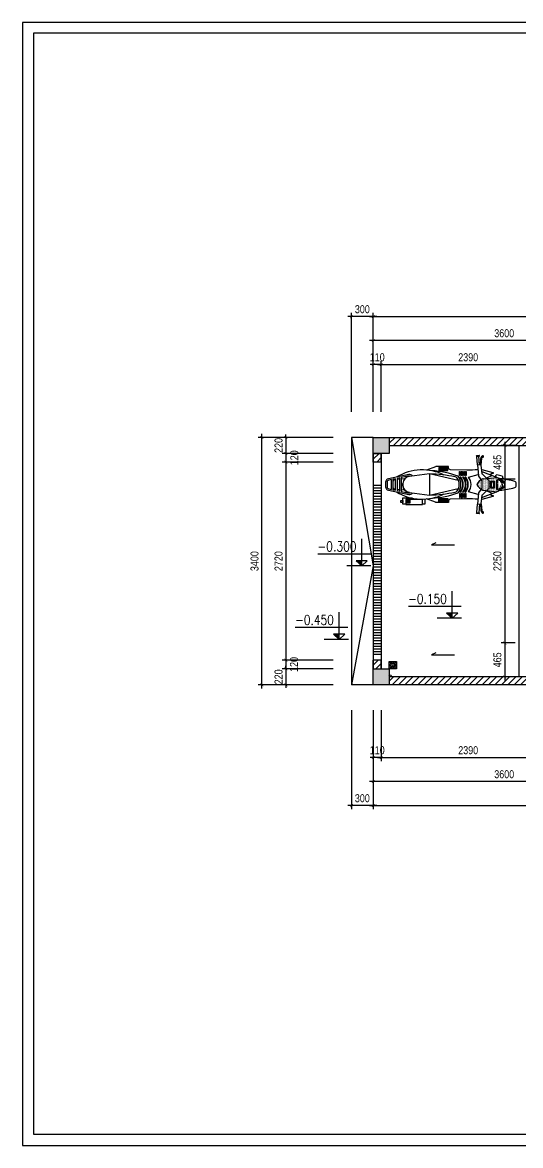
# Model space of a CAD drawing. Header units: millimetres. Extents: x -82962 to 19744, y -138000 to 4535.
# Drawn here: x -74503 to -67658, y -30677 to -15244 of the extents above; entities that cross this region are included whole.
import ezdxf

# ---------------------------------------------------------------- set-up
doc = ezdxf.new("R2010")
doc.units = ezdxf.units.MM
doc.header["$LTSCALE"] = 1000
doc.header["$MEASUREMENT"] = 0
doc.header["$PDMODE"] = 3
doc.layers.get('0').update_dxf_attribs({"lineweight": 30})
doc.layers.get('DEFPOINTS').update_dxf_attribs({"color": 4, "lineweight": 30})
doc.layers.add('netmo', color=251, linetype='Continuous')
doc.layers.add('THAY', color=4, linetype='Continuous', lineweight=30)
doc.styles.add('dim', font='arial.ttf', dxfattribs={"width": 0.8})
doc.styles.add('ROMANO', font='ROMANS', dxfattribs={"width": 0.8, "bigfont": 'VNS'})
doc.dimstyles.new('1-100-100', dxfattribs={"dimscale": 0, "dimtxt": 2.2, "dimasz": 0.8, "dimexe": 1, "dimexo": 1, "dimgap": 0.9, "dimtad": 1, "dimdec": 0, "dimzin": 0, "dimdsep": 46, "dimtxsty": 'dim', "dimblk1": 'ARCHTICK', "dimblk2": 'ARCHTICK', "dimsah": 1, "dimcen": 1, "dimdle": 1, "dimclrd": 256, "dimclre": 256, "dimclrt": 1, "dimadec": 0, "dimazin": 0, "dimtfac": 0.0001, "dimtdec": 0, "dimtix": 1, "dimtmove": 2, "dimatfit": 3, "dimldrblk": 'DOT', "dimfxl": 100, "dimtolj": 1, "dimtzin": 0, "dimarcsym": 0})

# ---------------------------------------------------------------- blocks, each defined once
blk = doc.blocks.new('Xemay1')
at = {"layer": 'netmo'}
h = blk.add_hatch(dxfattribs=at)
h.set_pattern_fill('DOTS', color=256, scale=3, style=0)
h.set_pattern_definition([(0, (2863.40745, 0.4182), (0.09375, 0.1875), [0, -0.1875])])
h.paths.add_polyline_path([(0.35, 16.53, 0.201882), (0.2, 16.54), (-1.58, 15.9, 0.088596), (-1.64, 15.86), (-1.51, 14.72, 0.074075), (-1, 13.9), (-0.94, 13.98), (0.94, 14.66), (1.47, 14.52, 0.017559), (1.57, 14.73), (1.7, 15.89)])
h.paths.add_polyline_path([(1.47, 14.52), (0.94, 14.66), (-0.94, 13.98), (-1, 13.9, 0.040455), (-0.62, 13.53, 0.363628), (0.67, 13.53, 0.098165)])
h.paths.add_polyline_path([(1.98, 18.51), (1.87, 18.81, 0.70664), (1.49, 18.8), (1.34, 18.46), (0.05, 18.46), (-1.23, 18.46), (-1.49, 18.8, 0.70664), (-1.87, 18.81), (-1.94, 18.62), (-1.64, 15.86, -0.088596), (-1.58, 15.9), (0.2, 16.54, -0.201882), (0.35, 16.53), (1.7, 15.89)])
h.paths.add_polyline_path([(-0.94, 16.78), (-0.94, 17.79), (1, 17.79), (1, 16.78)], flags=16)
h.paths.add_polyline_path([(0.8, 16.98), (-0.74, 16.98), (-0.74, 17.59), (0.8, 17.59)], flags=0)
h = blk.add_hatch(dxfattribs=at)
h.set_pattern_fill('ANSI31', color=256, scale=3, angle=45, style=0)
h.set_pattern_definition([(90, (2848.3188, 47.452), (-0.375, 7e-17), [])])
edge = h.paths.add_edge_path()
edge.add_arc((1.68, 18.74), 0.2, 21.0634, 162.0495)
edge.add_arc((-1.68, 18.74), 0.2, 17.9505, 158.9366)
edge.add_arc((0.44, 19.96), 0.6, 28.7342, 66.6848)
edge.add_arc((-0.44, 19.96), 0.6, 113.3152, 151.2658)
edge.add_line((1.63, 18.93), (0.97, 20.25))
edge.add_line((-1.63, 18.93), (-0.97, 20.25))
edge.add_line((1.49, 18.8), (1.34, 18.46))
edge.add_line((1.34, 18.46), (0.05, 18.46))
edge.add_line((-1.23, 18.46), (0.05, 18.46))
edge.add_line((-1.49, 18.8), (-1.23, 18.46))
edge.add_arc((0, 18.94), 1.71, 66.6848, 89.9863)
edge.add_arc((0, 18.94), 1.71, 90.0137, 113.3152)
h = blk.add_hatch(dxfattribs=at)
h.set_pattern_fill('ANSI31', color=256, scale=2, angle=135, style=0)
h.set_pattern_definition([(180, (2783.32343, 48.452), (-5e-17, -0.25), [])])
h.paths.add_polyline_path([(4.68, 4.98), (3.83, 4.98), (3.83, 2.54), (4.68, 2.54)])
h.paths.add_polyline_path([(-3.83, 4.98), (-4.68, 4.98), (-4.68, 2.54), (-3.83, 2.54)])
for points in [[(1.48, 19.23), (1.66, 19.32), (1.66, 19.32, 0.032613), (0.84, 23.39), (0.84, 23.39, 0.338506), (0.26, 23.83), (0.26, 23.83), (-0.26, 23.83), (-0.26, 23.83), (-0.26, 23.83, 0.338506), (-0.84, 23.39), (-0.84, 23.39, 0.032613), (-1.66, 19.32), (-1.66, 19.32), (-1.48, 19.23)], [(-3.57, 14.39), (-1.87, 18.81), (-1.87, 18.81, -0.70664), (-1.49, 18.8)], [(1.63, 18.93), (0.97, 20.25), (0.97, 20.25, 0.167121), (0.68, 20.51), (0.68, 20.51, 0.102024), (0, 20.65), (0, 20.65, 0.102024), (-0.68, 20.51), (-0.68, 20.51, 0.167121), (-0.97, 20.25), (-0.97, 20.25), (-1.63, 18.93)], [(3.57, 14.39), (1.87, 18.81), (1.87, 18.81, 0.70664), (1.49, 18.8)], [(7.73, 12.97), (5.39, 13.14), (5.32, 14.19), (5.32, 14.19), (2.96, 14.46), (2.96, 14.46, -0.213812), (2.81, 14.52), (2.81, 14.52), (1.09, 16.28), (1.09, 16.28, 0.201882), (0.94, 16.34), (0.94, 16.34), (-0.94, 16.34), (-0.94, 16.34, 0.201882), (-1.09, 16.28), (-1.09, 16.28), (-2.81, 14.52), (-2.81, 14.52, -0.213812), (-2.96, 14.46), (-2.96, 14.46), (-5.32, 14.19), (-5.32, 14.19), (-5.39, 13.14), (-7.73, 12.97)], [(-4.12, 14.33), (-3.28, 17.36), (-3.28, 17.36, -1.090751), (-2.98, 17.36), (-2.98, 17.36, 0.1744), (-2.7, 16.65)], [(2.7, 16.65, 0.1744), (2.98, 17.36), (2.98, 17.36, -1.090751), (3.28, 17.36), (3.28, 17.36), (4.12, 14.33)], [(-7.77, 13.62, 1), (-7.97, 13.61), (-7.97, 13.61), (-7.92, 12.91), (-7.92, 12.91, 1), (-7.72, 12.92)], [(-7.53, 14.48, 2.509808), (-7.79, 14.41)], [(-5.33, 13.99), (-7.17, 14.11), (-7.17, 14.11, -0.119246), (-7.44, 14.2), (-7.44, 14.2), (-7.8, 14.41)], [(-5.39, 13.14), (-2.4, 13.39), (-2.4, 13.39, 0.213812), (-2.25, 13.45), (-2.25, 13.45), (-1, 14.32), (1, 14.32), (2.25, 13.45), (2.25, 13.45, 0.213812), (2.4, 13.39), (2.4, 13.39), (5.39, 13.14)], [(-4.05, 13.25, -0.010724), (-3.92, 10.29), (-3.92, 10.29, -0.038668), (-3.92, 10.19), (-3.92, 10.19), (-4.02, 5.74), (-4.02, 5.74, -0.389594), (-4.61, 5.19), (-4.61, 5.19), (-4.92, 5.19), (-4.92, 1.85, 0.085491), (-4.88, 1.65), (-4.88, 1.65), (-3.98, -0.89)], [(2.75, 13.36), (2.05, 10.7), (2.05, 10.7, 0.336681), (-2.05, 10.7), (-2.05, 10.7), (-2.75, 13.36)], [(4.05, 13.25, 0.01072), (3.92, 10.29), (3.92, 10.29, 0.038668), (3.92, 10.19), (3.92, 10.19), (4.02, 5.74), (4.02, 5.74, 0.389594), (4.61, 5.19), (4.61, 5.19), (4.92, 5.19), (4.92, 1.85, -0.085491), (4.88, 1.65), (4.88, 1.65), (3.98, -0.89)], [(5.33, 13.99), (7.17, 14.11), (7.17, 14.11, 0.119246), (7.44, 14.2), (7.44, 14.2), (7.8, 14.41)], [(7.79, 14.41, 2.509808), (7.53, 14.48)], [(7.72, 12.92, 1), (7.92, 12.91), (7.92, 12.91), (7.97, 13.61), (7.97, 13.61, 1), (7.77, 13.62)], [(-1.13, 7.83, 0.365685), (-2.11, 7), (-2.11, 7, 0.035711), (-2.92, 0), (-2.92, 0), (-2.24, -5.57), (-2.24, -5.57, 0.379173), (-0.26, -7.33)], [(1.77, 7.6, 0.315879), (-1.77, 7.6)], [(2.24, -5.57, -0.379173), (0.26, -7.33, 0.379173), (2.24, -5.57), (2.24, -5.57), (2.92, 0), (2.92, 0, 0.035711), (2.11, 7), (2.11, 7, 0.365685), (1.13, 7.83)], [(-2.58, 4.01, 0.25966), (-2.08, -9.01)], [(2.03, -9.09, 0.261434), (2.58, 4.01)], [(-2.35, -4.7, 0.218308), (-2.79, -5.69), (-1.59, -11.31, 0.353851), (-0.61, -12.1), (0, -12.1), (0.61, -12.1, 0.353851), (1.59, -11.31), (2.79, -5.69, 0.218308), (2.35, -4.7)]]:
    blk.add_lwpolyline(points, format="xyb")
for points in [[(5.5, -1.95), (4.16, -1.95), (4.16, -6.54), (5.5, -6.54)], [(0, -7.33), (-0.26, -7.33)], [(0, -7.33), (0.26, -7.33)]]:
    blk.add_lwpolyline(points, close=True)
for points in [[(-1.57, 19.96, 0.671768), (-2.25, 19.9), (-2.25, 19.9), (-2.63, 18.43), (-2.63, 18.43, 0.734542), (-2.08, 18.25)], [(-1.56, 14.69, 0.11669), (-1.54, 14.6), (-1.54, 14.6, 0.174627), (0, 12.99), (0, 12.99, 0.177215), (1.55, 14.63), (1.55, 14.63, 0.111559), (1.57, 14.72), (1.57, 14.72), (1.98, 18.51)], [(-5.32, 14.19), (-7.11, 14.31), (-7.11, 14.31, -0.119246), (-7.38, 14.39), (-7.38, 14.39), (-7.53, 14.48)], [(5.32, 14.19), (7.11, 14.31), (7.11, 14.31, 0.119246), (7.38, 14.39), (7.38, 14.39), (7.53, 14.48)], [(3.77, 0.58, 0.080514), (2.26, 7.83), (2.26, 7.83, 0.201101), (0, 8.56), (0, 8.56, 0.201101), (-2.26, 7.83), (-2.26, 7.83, 0.080514), (-3.77, 0.58)], [(-1.52, -9.72, 0.112845), (-0.72, -10.11)], [(0.72, -10.11, 0.112845), (1.52, -9.72)]]:
    blk.add_lwpolyline(points, format="xyb", dxfattribs=at)
for points in [[(-1.51, 14.72), (-1.94, 18.62)], [(1.49, 18.8), (1.34, 18.46), (0.05, 18.46), (-1.23, 18.46), (-1.49, 18.8)], [(-2.48, 17.21), (-1.73, 15.62)], [(2.48, 17.21), (1.73, 15.62)], [(-5.35, 13.75), (-7.77, 13.57)], [(-7.72, 12.92), (-7.77, 13.62)], [(5.35, 13.75), (7.77, 13.57)], [(7.72, 12.92), (7.77, 13.62)], [(-1.13, 7.83), (-2.92, 0), (-2.92, 0), (0, 0), (2.92, 0), (2.92, 0), (1.13, 7.83)], [(4.01, -1.28), (5.4, -1.28), (5.4, -1.95)], [(-2.4, -5.6), (-2.24, -5.57)], [(-2.4, -5.61), (-1.92, -7.83), (0, -7.83), (1.92, -7.83), (2.4, -5.61)], [(2.4, -5.6), (2.24, -5.57)], [(5.4, -6.54), (5.4, -7.4), (3.68, -7.4), (3.68, -4.73)], [(-1.57, -6.83), (-1.47, -7.83)], [(-1.43, -8.23), (-1.36, -8.95)], [(1.43, -8.23), (1.36, -8.95)], [(1.57, -6.83), (1.47, -7.83)], [(-1.32, -9.35), (-1.27, -9.89)], [(1.32, -9.35), (1.27, -9.89)]]:
    blk.add_lwpolyline(points, dxfattribs=at)
for points in [[(-0.94, 17.79), (1, 17.79), (1, 16.78), (-0.94, 16.78)], [(-0.74, 17.59), (0.8, 17.59), (0.8, 16.98), (-0.74, 16.98)], [(-2.44, 9.85), (-3.54, 9.85), (-3.54, 10.03), (-2.44, 10.03)], [(-2.44, 9.45), (-3.54, 9.45), (-3.54, 9.63), (-2.44, 9.63)], [(2.44, 9.85), (3.54, 9.85), (3.54, 10.03), (2.44, 10.03)], [(2.44, 9.45), (3.54, 9.45), (3.54, 9.63), (2.44, 9.63)], [(-2.44, 9.05), (-3.54, 9.05), (-3.54, 9.23), (-2.44, 9.23)], [(-2.44, 8.65), (-3.54, 8.65), (-3.54, 8.83), (-2.44, 8.83)], [(-2.44, 8.25), (-3.54, 8.25), (-3.54, 8.43), (-2.44, 8.43)], [(2.44, 9.05), (3.54, 9.05), (3.54, 9.23), (2.44, 9.23)], [(2.44, 8.65), (3.54, 8.65), (3.54, 8.83), (2.44, 8.83)], [(2.44, 8.25), (3.54, 8.25), (3.54, 8.43), (2.44, 8.43)], [(-4.68, 2.54), (-3.83, 2.54), (-3.83, 4.98), (-4.68, 4.98)], [(4.68, 2.54), (3.83, 2.54), (3.83, 4.98), (4.68, 4.98)], [(4.31, -6.32), (4.46, -6.32), (4.46, -5.37), (4.31, -5.37)], [(4.59, -6.32), (4.74, -6.32), (4.74, -5.37), (4.59, -5.37)], [(4.88, -6.32), (5.04, -6.32), (5.04, -5.37), (4.88, -5.37)], [(-1.68, -8.95), (-1.68, -8.95), (0, -8.95), (1.68, -8.95), (1.68, -8.95), (1.84, -8.23), (1.84, -8.23), (0, -8.23), (-1.84, -8.23)], [(4.4, -7.4), (4.91, -7.4), (4.91, -7.88), (4.4, -7.88)], [(-1.43, -10.11), (0, -10.11), (1.43, -10.11), (1.6, -9.35), (0, -9.35), (-1.6, -9.35)]]:
    blk.add_lwpolyline(points, close=True, dxfattribs=at)
for points in [[(-2.05, 9.93), (-2.05, 9.67), (-2.05, 9.67, -0.363938), (2.05, 9.67), (2.05, 9.67), (2.05, 9.93), (2.05, 9.93, 0.336681)], [(-2.05, 9.31), (-2.05, 9.05), (-2.05, 9.05, -0.363938), (2.05, 9.05), (2.05, 9.05), (2.05, 9.31), (2.05, 9.31, 0.336681)], [(-2.05, 8.56), (-2.05, 8.3), (-2.05, 8.3, -0.363938), (2.05, 8.3), (2.05, 8.3), (2.05, 8.56), (2.05, 8.56, 0.336681)], [(-1.2, -11.22), (-1.2, -11.22, 0.353851), (-0.61, -11.7), (-0.61, -11.7), (0, -11.7), (0.61, -11.7), (0.61, -11.7, 0.353851), (1.2, -11.22), (1.2, -11.22), (1.35, -10.51), (1.35, -10.51), (0, -10.51), (-1.35, -10.51)]]:
    blk.add_lwpolyline(points, format="xyb", close=True, dxfattribs=at)
blk = doc.blocks.new('_ARCHTICK')
at = {"color": 0, "linetype": 'ByBlock', "const_width": 0.15}
blk.add_lwpolyline([(-0.5, -0.5), (0.5, 0.5)], dxfattribs=at)
blk = doc.blocks.new('*D1227')
at = {"layer": 'DEFPOINTS', "color": 0, "ltscale": 0.2, "transparency": 16777216}
for p in [(-67182, -19946), (-69572, -20646), (-67182, -20646)]:
    blk.add_point(p, dxfattribs=at)
at = {"layer": 'THAY', "lineweight": -2, "ltscale": 0.2, "transparency": 16777216}
for p, q in [((-69572, -20596), (-69572, -19896)), ((-67182, -20596), (-67182, -19896)), ((-69622, -19946), (-67132, -19946))]:
    blk.add_line(p, q, dxfattribs=at)
at = {"layer": 'THAY', "lineweight": -2, "ltscale": 0.2, "transparency": 16777216, "xscale": 40.00000032884265, "yscale": 40.00000032884265, "zscale": 40.00000032884265, "rotation": 180}
blk.add_blockref('_ARCHTICK', (-69572, -19946), dxfattribs=at)
at = {"layer": 'THAY', "lineweight": -2, "ltscale": 0.2, "transparency": 16777216, "xscale": 40.00000032884265, "yscale": 40.00000032884265, "zscale": 40.00000032884265}
blk.add_blockref('_ARCHTICK', (-67182, -19946), dxfattribs=at)
at = {"layer": 'THAY', "color": 1, "ltscale": 0.2, "transparency": 16777216, "insert": (-68377, -19845), "char_height": 110, "attachment_point": 5, "style": 'dim'}
blk.add_mtext('\\A1;2390', dxfattribs=at)
blk = doc.blocks.new('_DOT')
at = {"color": 0, "linetype": 'ByBlock', "ltscale": 10}
blk.add_line((-0.5, 0), (-1, 0), dxfattribs=at)
at = {"color": 0, "linetype": 'ByBlock', "ltscale": 10, "const_width": 0.5}
blk.add_lwpolyline([(-0.25, 0, 1), (0.25, 0, 1)], format="xyb", close=True, dxfattribs=at)
blk = doc.blocks.new('*D1241')
at = {"layer": 'DEFPOINTS', "color": 0, "ltscale": 0.2, "transparency": 16777216}
for p in [(-69682, -19616), (-69682, -20646), (-66082, -20646)]:
    blk.add_point(p, dxfattribs=at)
at = {"layer": 'THAY', "lineweight": -2, "ltscale": 0.2, "transparency": 16777216}
for p, q in [((-69682, -20596), (-69682, -19566)), ((-66082, -20596), (-66082, -19566)), ((-66032, -19616), (-69732, -19616))]:
    blk.add_line(p, q, dxfattribs=at)
at = {"layer": 'THAY', "lineweight": -2, "ltscale": 0.2, "transparency": 16777216, "xscale": 40.00000032884265, "yscale": 40.00000032884265, "zscale": 40.00000032884265, "rotation": 180}
blk.add_blockref('_ARCHTICK', (-69682, -19616), dxfattribs=at)
at = {"layer": 'THAY', "lineweight": -2, "ltscale": 0.2, "transparency": 16777216, "xscale": 40.00000032884265, "yscale": 40.00000032884265, "zscale": 40.00000032884265}
blk.add_blockref('_ARCHTICK', (-66082, -19616), dxfattribs=at)
at = {"layer": 'THAY', "color": 1, "ltscale": 0.2, "transparency": 16777216, "insert": (-67882, -19515), "char_height": 110, "attachment_point": 5, "style": 'dim'}
blk.add_mtext('\\A1;3600', dxfattribs=at)
blk = doc.blocks.new('*D1242')
at = {"layer": 'DEFPOINTS', "color": 0, "ltscale": 0.2, "transparency": 16777216}
for p in [(-69682, -19946), (-69682, -20646), (-69572, -20646)]:
    blk.add_point(p, dxfattribs=at)
at = {"layer": 'THAY', "lineweight": -2, "ltscale": 0.2, "transparency": 16777216}
for p, q in [((-69682, -20596), (-69682, -19896)), ((-69572, -20596), (-69572, -19896)), ((-69682, -19946), (-69722, -19946)), ((-69572, -19946), (-69682, -19946)), ((-69572, -19946), (-69532, -19946))]:
    blk.add_line(p, q, dxfattribs=at)
at = {"layer": 'THAY', "lineweight": -2, "ltscale": 0.2, "transparency": 16777216, "xscale": 40.00000032884265, "yscale": 40.00000032884265, "zscale": 40.00000032884265}
blk.add_blockref('_ARCHTICK', (-69682, -19946), dxfattribs=at)
at = {"layer": 'THAY', "lineweight": -2, "ltscale": 0.2, "transparency": 16777216, "xscale": 40.00000032884265, "yscale": 40.00000032884265, "zscale": 40.00000032884265, "rotation": 180}
blk.add_blockref('_ARCHTICK', (-69572, -19946), dxfattribs=at)
at = {"layer": 'THAY', "color": 1, "ltscale": 0.2, "transparency": 16777216, "insert": (-69627, -19845), "char_height": 110, "attachment_point": 5, "style": 'dim'}
blk.add_mtext('\\A1;110', dxfattribs=at)
blk = doc.blocks.new('*D1243')
at = {"layer": 'DEFPOINTS', "color": 0, "ltscale": 0.2, "transparency": 16777216}
for p in [(-58182, -19286), (-69682, -20646), (-58182, -20646)]:
    blk.add_point(p, dxfattribs=at)
at = {"layer": 'THAY', "lineweight": -2, "ltscale": 0.2, "transparency": 16777216}
for p, q in [((-69732, -19286), (-58132, -19286)), ((-69682, -20596), (-69682, -19236)), ((-58182, -20596), (-58182, -19236))]:
    blk.add_line(p, q, dxfattribs=at)
at = {"layer": 'THAY', "lineweight": -2, "ltscale": 0.2, "transparency": 16777216, "xscale": 40.00000032884265, "yscale": 40.00000032884265, "zscale": 40.00000032884265, "rotation": 180}
blk.add_blockref('_ARCHTICK', (-69682, -19286), dxfattribs=at)
at = {"layer": 'THAY', "lineweight": -2, "ltscale": 0.2, "transparency": 16777216, "xscale": 40.00000032884265, "yscale": 40.00000032884265, "zscale": 40.00000032884265}
blk.add_blockref('_ARCHTICK', (-58182, -19286), dxfattribs=at)
at = {"layer": 'THAY', "color": 1, "ltscale": 0.2, "transparency": 16777216, "insert": (-63932, -19185), "char_height": 110, "attachment_point": 5, "style": 'dim'}
blk.add_mtext('\\A1;11500', dxfattribs=at)
blk = doc.blocks.new('*D1244')
at = {"layer": 'DEFPOINTS', "color": 0, "ltscale": 0.2, "transparency": 16777216}
for p in [(-69572, -24646), (-67182, -24646), (-67182, -25346)]:
    blk.add_point(p, dxfattribs=at)
at = {"layer": 'THAY', "lineweight": -2, "ltscale": 0.2, "transparency": 16777216}
for p, q in [((-69572, -24696), (-69572, -25396)), ((-67182, -24696), (-67182, -25396)), ((-69622, -25346), (-67132, -25346))]:
    blk.add_line(p, q, dxfattribs=at)
at = {"layer": 'THAY', "lineweight": -2, "ltscale": 0.2, "transparency": 16777216, "xscale": 40.00000032884265, "yscale": 40.00000032884265, "zscale": 40.00000032884265, "rotation": 180}
blk.add_blockref('_ARCHTICK', (-69572, -25346), dxfattribs=at)
at = {"layer": 'THAY', "lineweight": -2, "ltscale": 0.2, "transparency": 16777216, "xscale": 40.00000032884265, "yscale": 40.00000032884265, "zscale": 40.00000032884265}
blk.add_blockref('_ARCHTICK', (-67182, -25346), dxfattribs=at)
at = {"layer": 'THAY', "color": 1, "ltscale": 0.2, "transparency": 16777216, "insert": (-68377, -25245), "char_height": 110, "attachment_point": 5, "style": 'dim'}
blk.add_mtext('\\A1;2390', dxfattribs=at)
blk = doc.blocks.new('*D1257')
at = {"layer": 'DEFPOINTS', "color": 0, "ltscale": 0.2, "transparency": 16777216}
for p in [(-69682, -24646), (-66082, -24646), (-69682, -25676)]:
    blk.add_point(p, dxfattribs=at)
at = {"layer": 'THAY', "lineweight": -2, "ltscale": 0.2, "transparency": 16777216}
for p, q in [((-69682, -24696), (-69682, -25726)), ((-66082, -24696), (-66082, -25726)), ((-66032, -25676), (-69732, -25676))]:
    blk.add_line(p, q, dxfattribs=at)
at = {"layer": 'THAY', "lineweight": -2, "ltscale": 0.2, "transparency": 16777216, "xscale": 40.00000032884265, "yscale": 40.00000032884265, "zscale": 40.00000032884265, "rotation": 180}
blk.add_blockref('_ARCHTICK', (-69682, -25676), dxfattribs=at)
at = {"layer": 'THAY', "lineweight": -2, "ltscale": 0.2, "transparency": 16777216, "xscale": 40.00000032884265, "yscale": 40.00000032884265, "zscale": 40.00000032884265}
blk.add_blockref('_ARCHTICK', (-66082, -25676), dxfattribs=at)
at = {"layer": 'THAY', "color": 1, "ltscale": 0.2, "transparency": 16777216, "insert": (-67882, -25575), "char_height": 110, "attachment_point": 5, "style": 'dim'}
blk.add_mtext('\\A1;3600', dxfattribs=at)
blk = doc.blocks.new('*D1258')
at = {"layer": 'DEFPOINTS', "color": 0, "ltscale": 0.2, "transparency": 16777216}
for p in [(-69682, -24646), (-69572, -24646), (-69682, -25346)]:
    blk.add_point(p, dxfattribs=at)
at = {"layer": 'THAY', "lineweight": -2, "ltscale": 0.2, "transparency": 16777216}
for p, q in [((-69682, -24696), (-69682, -25396)), ((-69572, -24696), (-69572, -25396)), ((-69682, -25346), (-69722, -25346)), ((-69572, -25346), (-69682, -25346)), ((-69572, -25346), (-69532, -25346))]:
    blk.add_line(p, q, dxfattribs=at)
at = {"layer": 'THAY', "lineweight": -2, "ltscale": 0.2, "transparency": 16777216, "xscale": 40.00000032884265, "yscale": 40.00000032884265, "zscale": 40.00000032884265}
blk.add_blockref('_ARCHTICK', (-69682, -25346), dxfattribs=at)
at = {"layer": 'THAY', "lineweight": -2, "ltscale": 0.2, "transparency": 16777216, "xscale": 40.00000032884265, "yscale": 40.00000032884265, "zscale": 40.00000032884265, "rotation": 180}
blk.add_blockref('_ARCHTICK', (-69572, -25346), dxfattribs=at)
at = {"layer": 'THAY', "color": 1, "ltscale": 0.2, "transparency": 16777216, "insert": (-69627, -25245), "char_height": 110, "attachment_point": 5, "style": 'dim'}
blk.add_mtext('\\A1;110', dxfattribs=at)
blk = doc.blocks.new('*D1259')
at = {"layer": 'DEFPOINTS', "color": 0, "ltscale": 0.2, "transparency": 16777216}
for p in [(-69682, -24646), (-58182, -24646), (-58182, -26006)]:
    blk.add_point(p, dxfattribs=at)
at = {"layer": 'THAY', "lineweight": -2, "ltscale": 0.2, "transparency": 16777216}
for p, q in [((-69682, -24696), (-69682, -26056)), ((-58182, -24696), (-58182, -26056)), ((-69732, -26006), (-58132, -26006))]:
    blk.add_line(p, q, dxfattribs=at)
at = {"layer": 'THAY', "lineweight": -2, "ltscale": 0.2, "transparency": 16777216, "xscale": 40.00000032884265, "yscale": 40.00000032884265, "zscale": 40.00000032884265, "rotation": 180}
blk.add_blockref('_ARCHTICK', (-69682, -26006), dxfattribs=at)
at = {"layer": 'THAY', "lineweight": -2, "ltscale": 0.2, "transparency": 16777216, "xscale": 40.00000032884265, "yscale": 40.00000032884265, "zscale": 40.00000032884265}
blk.add_blockref('_ARCHTICK', (-58182, -26006), dxfattribs=at)
at = {"layer": 'THAY', "color": 1, "ltscale": 0.2, "transparency": 16777216, "insert": (-63932, -25905), "char_height": 110, "attachment_point": 5, "style": 'dim'}
blk.add_mtext('\\A1;11500', dxfattribs=at)
blk = doc.blocks.new('*D1269')
at = {"layer": 'DEFPOINTS', "color": 0, "ltscale": 0.2, "transparency": 16777216}
for p in [(-67682, -21056), (-67874, -21521), (-67682, -21521)]:
    blk.add_point(p, dxfattribs=at)
at = {"layer": 'THAY', "lineweight": -2, "ltscale": 0.2, "transparency": 16777216}
for p, q in [((-67732, -21056), (-67924, -21056)), ((-67874, -21006), (-67874, -21571)), ((-67732, -21521), (-67924, -21521))]:
    blk.add_line(p, q, dxfattribs=at)
at = {"layer": 'THAY', "lineweight": -2, "ltscale": 0.2, "transparency": 16777216, "xscale": 40.00000032884265, "yscale": 40.00000032884265, "zscale": 40.00000032884265}
for p, rotation in [((-67874, -21056), 90), ((-67874, -21521), 270)]:
    blk.add_blockref('_ARCHTICK', p, dxfattribs=dict(at, rotation=rotation))
at = {"layer": 'THAY', "color": 1, "ltscale": 0.2, "transparency": 16777216, "insert": (-67975, -21288), "char_height": 110, "attachment_point": 5, "rotation": 90, "style": 'dim'}
blk.add_mtext('\\A1;465', dxfattribs=at)
blk = doc.blocks.new('*D1270')
at = {"layer": 'DEFPOINTS', "color": 0, "ltscale": 0.2, "transparency": 16777216}
for p in [(-67682, -21521), (-67874, -23771), (-67682, -23771)]:
    blk.add_point(p, dxfattribs=at)
at = {"layer": 'THAY', "lineweight": -2, "ltscale": 0.2, "transparency": 16777216}
for p, q in [((-67732, -21521), (-67924, -21521)), ((-67874, -21471), (-67874, -23821)), ((-67732, -23771), (-67924, -23771))]:
    blk.add_line(p, q, dxfattribs=at)
at = {"layer": 'THAY', "lineweight": -2, "ltscale": 0.2, "transparency": 16777216, "xscale": 40.00000032884265, "yscale": 40.00000032884265, "zscale": 40.00000032884265}
for p, rotation in [((-67874, -21521), 90), ((-67874, -23771), 270)]:
    blk.add_blockref('_ARCHTICK', p, dxfattribs=dict(at, rotation=rotation))
at = {"layer": 'THAY', "color": 1, "ltscale": 0.2, "transparency": 16777216, "insert": (-67975, -22646), "char_height": 110, "attachment_point": 5, "rotation": 90, "style": 'dim'}
blk.add_mtext('\\A1;2250', dxfattribs=at)
blk = doc.blocks.new('*D1271')
at = {"layer": 'DEFPOINTS', "color": 0, "ltscale": 0.2, "transparency": 16777216}
for p in [(-67682, -23771), (-67874, -24236), (-67682, -24236)]:
    blk.add_point(p, dxfattribs=at)
at = {"layer": 'THAY', "lineweight": -2, "ltscale": 0.2, "transparency": 16777216}
for p, q in [((-67874, -23721), (-67874, -24286)), ((-67732, -23771), (-67924, -23771)), ((-67732, -24236), (-67924, -24236))]:
    blk.add_line(p, q, dxfattribs=at)
at = {"layer": 'THAY', "lineweight": -2, "ltscale": 0.2, "transparency": 16777216, "xscale": 40.00000032884265, "yscale": 40.00000032884265, "zscale": 40.00000032884265}
for p, rotation in [((-67874, -23771), 90), ((-67874, -24236), 270)]:
    blk.add_blockref('_ARCHTICK', p, dxfattribs=dict(at, rotation=rotation))
at = {"layer": 'THAY', "color": 1, "ltscale": 0.2, "transparency": 16777216, "insert": (-67975, -24003), "char_height": 110, "attachment_point": 5, "rotation": 90, "style": 'dim'}
blk.add_mtext('\\A1;465', dxfattribs=at)
blk = doc.blocks.new('*D1272')
at = {"layer": 'DEFPOINTS', "color": 0, "ltscale": 0.2, "transparency": 16777216}
for p in [(-70182, -20946), (-70882, -21166), (-70182, -21166)]:
    blk.add_point(p, dxfattribs=at)
at = {"layer": 'THAY', "lineweight": -2, "ltscale": 0.2, "transparency": 16777216}
for p, q in [((-70232, -20946), (-70932, -20946)), ((-70882, -20946), (-70882, -20906)), ((-70882, -20946), (-70882, -21166)), ((-70232, -21166), (-70932, -21166)), ((-70882, -21166), (-70882, -21206))]:
    blk.add_line(p, q, dxfattribs=at)
at = {"layer": 'THAY', "lineweight": -2, "ltscale": 0.2, "transparency": 16777216, "xscale": 40.00000032884265, "yscale": 40.00000032884265, "zscale": 40.00000032884265}
for p, rotation in [((-70882, -20946), 270), ((-70882, -21166), 90)]:
    blk.add_blockref('_ARCHTICK', p, dxfattribs=dict(at, rotation=rotation))
at = {"layer": 'THAY', "color": 1, "ltscale": 0.2, "transparency": 16777216, "insert": (-70983, -21056), "char_height": 110, "attachment_point": 5, "rotation": 90, "style": 'dim'}
blk.add_mtext('\\A1;220', dxfattribs=at)
blk = doc.blocks.new('*D1273')
at = {"layer": 'DEFPOINTS', "color": 0, "ltscale": 0.2, "transparency": 16777216}
for p in [(-70882, -21286), (-70182, -21166), (-70182, -21286)]:
    blk.add_point(p, dxfattribs=at)
at = {"layer": 'THAY', "lineweight": -2, "ltscale": 0.2, "transparency": 16777216}
for p, q in [((-70882, -21116), (-70882, -21336)), ((-70232, -21166), (-70932, -21166)), ((-70232, -21286), (-70932, -21286))]:
    blk.add_line(p, q, dxfattribs=at)
at = {"layer": 'THAY', "lineweight": -2, "ltscale": 0.2, "transparency": 16777216, "xscale": 40.00000032884265, "yscale": 40.00000032884265, "zscale": 40.00000032884265}
for p, rotation in [((-70882, -21166), 90), ((-70882, -21286), 270)]:
    blk.add_blockref('_ARCHTICK', p, dxfattribs=dict(at, rotation=rotation))
at = {"layer": 'THAY', "color": 1, "ltscale": 0.2, "transparency": 16777216, "insert": (-70766, -21226), "char_height": 110, "attachment_point": 5, "rotation": 90, "style": 'dim'}
blk.add_mtext('\\A1;120', dxfattribs=at)
blk = doc.blocks.new('*D1274')
at = {"layer": 'DEFPOINTS', "color": 0, "ltscale": 0.2, "transparency": 16777216}
for p in [(-70182, -21286), (-70882, -24006), (-70182, -24006)]:
    blk.add_point(p, dxfattribs=at)
at = {"layer": 'THAY', "lineweight": -2, "ltscale": 0.2, "transparency": 16777216}
for p, q in [((-70232, -21286), (-70932, -21286)), ((-70882, -21236), (-70882, -24056)), ((-70232, -24006), (-70932, -24006))]:
    blk.add_line(p, q, dxfattribs=at)
at = {"layer": 'THAY', "lineweight": -2, "ltscale": 0.2, "transparency": 16777216, "xscale": 40.00000032884265, "yscale": 40.00000032884265, "zscale": 40.00000032884265}
for p, rotation in [((-70882, -21286), 90), ((-70882, -24006), 270)]:
    blk.add_blockref('_ARCHTICK', p, dxfattribs=dict(at, rotation=rotation))
at = {"layer": 'THAY', "color": 1, "ltscale": 0.2, "transparency": 16777216, "insert": (-70983, -22646), "char_height": 110, "attachment_point": 5, "rotation": 90, "style": 'dim'}
blk.add_mtext('\\A1;2720', dxfattribs=at)
blk = doc.blocks.new('*D1275')
at = {"layer": 'DEFPOINTS', "color": 0, "ltscale": 0.2, "transparency": 16777216}
for p in [(-70182, -24006), (-70882, -24126), (-70182, -24126)]:
    blk.add_point(p, dxfattribs=at)
at = {"layer": 'THAY', "lineweight": -2, "ltscale": 0.2, "transparency": 16777216}
for p, q in [((-70232, -24006), (-70932, -24006)), ((-70882, -23956), (-70882, -24176)), ((-70232, -24126), (-70932, -24126))]:
    blk.add_line(p, q, dxfattribs=at)
at = {"layer": 'THAY', "lineweight": -2, "ltscale": 0.2, "transparency": 16777216, "xscale": 40.00000032884265, "yscale": 40.00000032884265, "zscale": 40.00000032884265}
for p, rotation in [((-70882, -24006), 90), ((-70882, -24126), 270)]:
    blk.add_blockref('_ARCHTICK', p, dxfattribs=dict(at, rotation=rotation))
at = {"layer": 'THAY', "color": 1, "ltscale": 0.2, "transparency": 16777216, "insert": (-70770, -24066), "char_height": 110, "attachment_point": 5, "rotation": 90, "style": 'dim'}
blk.add_mtext('\\A1;120', dxfattribs=at)
blk = doc.blocks.new('*D1276')
at = {"layer": 'DEFPOINTS', "color": 0, "ltscale": 0.2, "transparency": 16777216}
for p in [(-70182, -24126), (-70882, -24346), (-70182, -24346)]:
    blk.add_point(p, dxfattribs=at)
at = {"layer": 'THAY', "lineweight": -2, "ltscale": 0.2, "transparency": 16777216}
for p, q in [((-70232, -24126), (-70932, -24126)), ((-70882, -24126), (-70882, -24086)), ((-70882, -24126), (-70882, -24346)), ((-70232, -24346), (-70932, -24346)), ((-70882, -24346), (-70882, -24386))]:
    blk.add_line(p, q, dxfattribs=at)
at = {"layer": 'THAY', "lineweight": -2, "ltscale": 0.2, "transparency": 16777216, "xscale": 40.00000032884265, "yscale": 40.00000032884265, "zscale": 40.00000032884265}
for p, rotation in [((-70882, -24126), 270), ((-70882, -24346), 90)]:
    blk.add_blockref('_ARCHTICK', p, dxfattribs=dict(at, rotation=rotation))
at = {"layer": 'THAY', "color": 1, "ltscale": 0.2, "transparency": 16777216, "insert": (-70983, -24236), "char_height": 110, "attachment_point": 5, "rotation": 90, "style": 'dim'}
blk.add_mtext('\\A1;220', dxfattribs=at)
blk = doc.blocks.new('*D1277')
at = {"layer": 'DEFPOINTS', "color": 0, "ltscale": 0.2, "transparency": 16777216}
for p in [(-71212, -20946), (-70182, -20946), (-70182, -24346)]:
    blk.add_point(p, dxfattribs=at)
at = {"layer": 'THAY', "lineweight": -2, "ltscale": 0.2, "transparency": 16777216}
for p, q in [((-70232, -20946), (-71262, -20946)), ((-71212, -24396), (-71212, -20896)), ((-70232, -24346), (-71262, -24346))]:
    blk.add_line(p, q, dxfattribs=at)
at = {"layer": 'THAY', "lineweight": -2, "ltscale": 0.2, "transparency": 16777216, "xscale": 40.00000032884265, "yscale": 40.00000032884265, "zscale": 40.00000032884265}
for p, rotation in [((-71212, -20946), 90), ((-71212, -24346), 270)]:
    blk.add_blockref('_ARCHTICK', p, dxfattribs=dict(at, rotation=rotation))
at = {"layer": 'THAY', "color": 1, "ltscale": 0.2, "transparency": 16777216, "insert": (-71313, -22646), "char_height": 110, "attachment_point": 5, "rotation": 90, "style": 'dim'}
blk.add_mtext('\\A1;3400', dxfattribs=at)
blk = doc.blocks.new('Gathu-d')
blk.add_lwpolyline([(-1, 1), (1, 1), (1, -1), (-1, -1)], close=True)
at = {"layer": 'netmo'}
for p, q in [((-1, 1), (-0.51, 0.51)), ((1, 1), (0.51, 0.51)), ((-0.51, -0.51), (-1, -1)), ((0.51, -0.51), (1, -1))]:
    blk.add_line(p, q, dxfattribs=at)
for radius in [0.727, 0.481, 0.0644]:
    blk.add_circle((0, 0), radius, dxfattribs=at)
blk = doc.blocks.new('*D1790')
at = {"layer": 'DEFPOINTS', "color": 0, "ltscale": 0.2, "transparency": 16777216}
for p in [(-69982, -19286), (-69982, -20646), (-69682, -20646)]:
    blk.add_point(p, dxfattribs=at)
at = {"layer": 'THAY', "lineweight": -2, "ltscale": 0.2, "transparency": 16777216}
for p, q in [((-69632, -19286), (-70032, -19286)), ((-69982, -20596), (-69982, -19236)), ((-69682, -20596), (-69682, -19236))]:
    blk.add_line(p, q, dxfattribs=at)
at = {"layer": 'THAY', "lineweight": -2, "ltscale": 0.2, "transparency": 16777216, "xscale": 40.00000032884265, "yscale": 40.00000032884265, "zscale": 40.00000032884265, "rotation": 180}
blk.add_blockref('_ARCHTICK', (-69982, -19286), dxfattribs=at)
at = {"layer": 'THAY', "lineweight": -2, "ltscale": 0.2, "transparency": 16777216, "xscale": 40.00000032884265, "yscale": 40.00000032884265, "zscale": 40.00000032884265}
blk.add_blockref('_ARCHTICK', (-69682, -19286), dxfattribs=at)
at = {"layer": 'THAY', "color": 1, "ltscale": 0.2, "transparency": 16777216, "insert": (-69832, -19185), "char_height": 110, "attachment_point": 5, "style": 'dim'}
blk.add_mtext('\\A1;300', dxfattribs=at)
blk = doc.blocks.new('*D1791')
at = {"layer": 'DEFPOINTS', "color": 0, "ltscale": 0.2, "transparency": 16777216}
for p in [(-69982, -24646), (-69682, -24646), (-69982, -26006)]:
    blk.add_point(p, dxfattribs=at)
at = {"layer": 'THAY', "lineweight": -2, "ltscale": 0.2, "transparency": 16777216}
for p, q in [((-69982, -24696), (-69982, -26056)), ((-69682, -24696), (-69682, -26056)), ((-69632, -26006), (-70032, -26006))]:
    blk.add_line(p, q, dxfattribs=at)
at = {"layer": 'THAY', "lineweight": -2, "ltscale": 0.2, "transparency": 16777216, "xscale": 40.00000032884265, "yscale": 40.00000032884265, "zscale": 40.00000032884265, "rotation": 180}
blk.add_blockref('_ARCHTICK', (-69982, -26006), dxfattribs=at)
at = {"layer": 'THAY', "lineweight": -2, "ltscale": 0.2, "transparency": 16777216, "xscale": 40.00000032884265, "yscale": 40.00000032884265, "zscale": 40.00000032884265}
blk.add_blockref('_ARCHTICK', (-69682, -26006), dxfattribs=at)
at = {"layer": 'THAY', "color": 1, "ltscale": 0.2, "transparency": 16777216, "insert": (-69832, -25905), "char_height": 110, "attachment_point": 5, "style": 'dim'}
blk.add_mtext('\\A1;300', dxfattribs=at)

msp = doc.modelspace()

# ---------------------------------------------------------------- hatches: boundary and pattern name
at = {"layer": 'THAY', "ltscale": 0.2}
h = msp.add_hatch(color=256, dxfattribs=at)
h.dxf.hatch_style = 1
h.paths.add_polyline_path([(-69461.86937, -20945.72837), (-69681.86937, -20945.72837), (-69681.86937, -21165.72837), (-69461.86937, -21165.72837)])
h = msp.add_hatch(dxfattribs=at)
h.set_pattern_fill('ANSI31', color=256, scale=500)
h.paths.add_polyline_path([(-66191.86937, -20945.72837), (-69461.86937, -20945.72837), (-69461.86937, -21055.72837), (-66191.86937, -21055.72837)])
h.paths.add_polyline_path([(-63311.86937, -20945.72837), (-65971.86937, -20945.72837), (-65971.86937, -21055.72837), (-63311.86937, -21055.72837)])
h.paths.add_polyline_path([(-61491.86937, -20945.72837), (-63091.86937, -20945.72837), (-63091.86937, -21055.72837), (-62981.86937, -21055.72837), (-62981.86937, -21450.72837), (-63091.86937, -21450.72837), (-63091.86937, -21165.72837), (-63201.86937, -21165.72837), (-63201.86937, -23265.72837), (-63091.86937, -23265.72837), (-63091.86937, -21505.72837), (-62926.86937, -21505.72837), (-62926.86937, -21055.72837), (-61491.86937, -21055.72837)])
h.paths.add_polyline_path([(-58401.86937, -20945.72837), (-61081.86937, -20945.72837), (-61081.86937, -21055.72837), (-58401.86937, -21055.72837)])
h.paths.add_polyline_path([(-58181.86937, -21165.72837), (-58291.86937, -21165.72837), (-58291.86937, -24125.72837), (-58181.86937, -24125.72837)])
h.paths.add_polyline_path([(-58401.86937, -24235.72837), (-61081.86937, -24235.72837), (-61081.86937, -24345.72837), (-58401.86937, -24345.72837)])
h.paths.add_polyline_path([(-61081.86937, -24235.72837), (-61271.86937, -24235.72837), (-61271.86937, -24345.72837), (-61081.86937, -24345.72837)])
h.paths.add_polyline_path([(-61491.86937, -24235.72837), (-63091.86937, -24235.72837), (-63091.86937, -24345.72837), (-61491.86937, -24345.72837)])
h.paths.add_polyline_path([(-63311.86937, -24235.72837), (-65971.86937, -24235.72837), (-65971.86937, -24345.72837), (-63311.86937, -24345.72837)])
h.paths.add_polyline_path([(-66191.86937, -24235.72837), (-69461.86937, -24235.72837), (-69461.86937, -24345.72837), (-66191.86937, -24345.72837)])
h.paths.add_polyline_path([(-69571.86937, -21165.72837), (-69681.86937, -21165.72837), (-69681.86937, -21285.72837), (-69571.86937, -21285.72837)])
h.paths.add_polyline_path([(-69571.86937, -24005.72837), (-69681.86937, -24005.72837), (-69681.86937, -24125.72837), (-69571.86937, -24125.72837)])
at = {"layer": 'THAY'}
h = msp.add_hatch(dxfattribs=at)
h.set_pattern_fill('ANSI31,_O', color=256, scale=300, angle=135)
h.set_pattern_definition([(180, (-949463.28, -235088.952), (-7e-15, -37.5), [])])
h.paths.add_polyline_path([(-69571.86937, -21595.72837), (-69681.86937, -21595.72837), (-69682.07075, -23607.95278), (-69572.07075, -23607.95278)])
h.paths.add_polyline_path([(-69572.07075, -23607.95278), (-69682.07075, -23607.95278), (-69681.86937, -23945.72837), (-69571.86937, -23945.72837)])
at = {"layer": 'THAY', "ltscale": 0.2}
h = msp.add_hatch(color=256, dxfattribs=at)
h.dxf.hatch_style = 1
h.paths.add_polyline_path([(-69461.86937, -24125.72837), (-69681.86937, -24125.72837), (-69681.86937, -24345.72837), (-69461.86937, -24345.72837)])

# ---------------------------------------------------------------- linework, layer by layer
at = {"layer": 'THAY', "linetype": 'Continuous'}
for p, q in [((-69981.86937, -20945.72837), (-69981.86937, -24345.72837)), ((-69681.86937, -20945.72837), (-69981.86937, -20945.72837)), ((-69681.86937, -21165.72837), (-69681.86937, -24005.72837)), ((-69571.86937, -21165.72837), (-69571.86937, -24005.72837)), ((-69681.86937, -24005.72837), (-69681.86937, -24125.72837)), ((-69571.86937, -24005.72837), (-69681.86937, -24005.72837)), ((-69571.86937, -24005.72837), (-69571.86937, -24125.72837)), ((-69681.86937, -24345.72837), (-69981.86937, -24345.72837)), ((-58181.86937, -24345.72837), (-69681.86937, -24345.72837)), ((-66191.86937, -24235.72837), (-69461.86937, -24235.72837))]:
    msp.add_line(p, q, dxfattribs=at)
at = {"layer": 'THAY'}
for p, q in [((-69681.86937, -21285.72837), (-69681.86937, -20945.72837)), ((-69681.86937, -20945.72837), (-58181.86937, -20945.72837)), ((-69461.86937, -21055.72837), (-66191.86937, -21055.72837)), ((-69571.86937, -21285.72837), (-69571.86937, -21165.72837)), ((-69681.86937, -24345.72837), (-69681.86937, -24005.72837)), ((-69571.86937, -24125.72837), (-69571.86937, -24005.72837))]:
    msp.add_line(p, q, dxfattribs=at)
at = {"layer": 'THAY', "ltscale": 0.2}
msp.add_line((-67681.86937, -21055.72837), (-67681.86937, -24235.72837), dxfattribs=at)
at = {"layer": 'THAY', "color": 142}
for p, q in [((-69840.04306, -22711.88008), (-69840.04306, -22337.33945)), ((-69719.51114, -22550.37956), (-70444.25497, -22550.37956)), ((-69713.09982, -22711.88008), (-70047.0751, -22711.88008)), ((-68594.97271, -23431.70612), (-68594.97271, -23057.16548)), ((-68474.44079, -23270.2056), (-69199.18462, -23270.2056)), ((-70149.8989, -23720.98169), (-70149.8989, -23346.44106)), ((-68468.02947, -23431.70612), (-68802.00475, -23431.70612)), ((-70029.36699, -23559.48117), (-70754.11081, -23559.48117)), ((-70022.95566, -23720.98169), (-70356.93095, -23720.98169))]:
    msp.add_line(p, q, dxfattribs=at)
at = {"layer": 'THAY', "ltscale": 0.2}
for points in [[(-74502.89342, -30676.8399), (-52529.56781, -30676.8399), (-52529.56781, -15243.66073), (-74502.89342, -15243.66073)], [(-74352.60656, -30522.61174), (-52679.85467, -30522.61174), (-52679.85467, -15390.0063), (-74352.60656, -15390.0063)]]:
    msp.add_lwpolyline(points, close=True, dxfattribs=at)
for points in [[(-69981.86937, -20945.72837), (-69681.86937, -22710.72837), (-69981.86937, -24345.72837)], [(-68821.74401, -22396.06752), (-68882.31806, -22423.8249), (-68565.93684, -22423.8249)], [(-68821.74401, -23906.60195), (-68882.31806, -23934.35933), (-68565.93684, -23934.35933)]]:
    msp.add_lwpolyline(points, dxfattribs=at)
at = {"layer": 'THAY'}
for points in [[(-69681.86937, -20945.72837), (-69461.86937, -20945.72837), (-69461.86937, -21165.72837), (-69681.86937, -21165.72837)], [(-69681.86937, -21165.72837), (-69571.86937, -21165.72837), (-69571.86937, -21285.72837), (-69681.86937, -21285.72837)], [(-69681.86937, -24125.72837), (-69461.86937, -24125.72837), (-69461.86937, -24345.72837), (-69681.86937, -24345.72837)]]:
    msp.add_lwpolyline(points, close=True, dxfattribs=at)
at = {"layer": 'THAY', "color": 142}
for points in [[(-69763.44172, -22639.85822), (-69918.15073, -22639.85822), (-69840.04306, -22711.88008)], [(-68518.37137, -23359.68425), (-68673.08038, -23359.68425), (-68594.97271, -23431.70612)], [(-70073.29756, -23648.95982), (-70228.00658, -23648.95982), (-70149.8989, -23720.98169)]]:
    msp.add_lwpolyline(points, close=True, dxfattribs=at)
at = {"layer": 'THAY', "ltscale": 0.2}
msp.add_circle((-69448.36937, -24222.22837), 13.5, dxfattribs=at)
at = {"layer": 'THAY', "color": 142}
for points in [[(-69840.04306, -22639.85822), (-69918.15073, -22639.85822), (-69840.04306, -22711.88008), (-69918.15073, -22639.85822)], [(-68594.97271, -23359.68425), (-68673.08038, -23359.68425), (-68594.97271, -23431.70612), (-68673.08038, -23359.68425)], [(-70149.8989, -23648.95982), (-70228.00658, -23648.95982), (-70149.8989, -23720.98169), (-70228.00658, -23648.95982)]]:
    msp.add_solid(points, dxfattribs=at)

# ---------------------------------------------------------------- block references
at = {"layer": 'THAY', "xscale": 50, "yscale": 50, "zscale": 50, "rotation": 270}
msp.add_blockref('Xemay1', (-68907.00698, -21592.8075), dxfattribs=at)
at = {"layer": 'THAY', "xscale": 50, "yscale": 50, "zscale": 50}
msp.add_blockref('Gathu-d', (-69411.86937, -24075.72837), dxfattribs=at)

# ---------------------------------------------------------------- texts
at = {"layer": 'THAY', "color": 2, "style": 'ROMANO', "width": 0.8}
for s, p in [('-0.300', (-70446.27996, -22511.85153)), ('-0.150', (-69201.20961, -23231.67757)), ('-0.450', (-70756.13581, -23520.95314))]:
    msp.add_text(s, height=133.95375, dxfattribs=at).set_placement(p)

# ---------------------------------------------------------------- dimensions: what is measured, and where the dimension line sits
at = {"layer": 'THAY', "ltscale": 0.2}
for base, p1, p2, picture, middle in [((-69981.86937, -19285.72836), (-69681.86937, -20645.72837), (-69981.86937, -20645.72837), '*D1790', (-69831.86937, -19184.52782)), ((-58181.86937, -19285.72836), (-69681.86937, -20645.72837), (-58181.86937, -20645.72837), '*D1243', (-63931.86937, -19184.56533)), ((-69681.86937, -19615.72837), (-66081.86937, -20645.72837), (-69681.86937, -20645.72837), '*D1241', (-67881.86937, -19514.52782)), ((-69681.86937, -19945.72837), (-69571.86937, -20645.72837), (-69681.86937, -20645.72837), '*D1242', (-69626.86937, -19844.56534)), ((-67181.86937, -19945.72837), (-69571.86937, -20645.72837), (-67181.86937, -20645.72837), '*D1227', (-68376.86937, -19844.52782)), ((-69981.86937, -26005.72837), (-69681.86937, -24645.72837), (-69981.86937, -24645.72837), '*D1791', (-69831.86937, -25904.52783)), ((-69681.86937, -25345.72837), (-69571.86937, -24645.72837), (-69681.86937, -24645.72837), '*D1258', (-69626.86937, -25244.56534)), ((-69681.86937, -25675.72837), (-66081.86937, -24645.72837), (-69681.86937, -24645.72837), '*D1257', (-67881.86937, -25574.52782)), ((-58181.86937, -26005.72837), (-69681.86937, -24645.72837), (-58181.86937, -24645.72837), '*D1259', (-63931.86937, -25904.56534)), ((-67181.86937, -25345.72837), (-69571.86937, -24645.72837), (-67181.86937, -24645.72837), '*D1244', (-68376.86937, -25244.52782))]:
    dim = msp.add_linear_dim(base=base, p1=p1, p2=p2, dimstyle='1-100-100', override={"dimscale": 50}, dxfattribs=at)
    dim.commit()
    dim.dimension.update_dxf_attribs({"geometry": picture, "text_midpoint": middle})
for base, p1, p2, picture, middle in [((-71211.86937, -20945.72837), (-70181.86937, -24345.72837), (-70181.86937, -20945.72837), '*D1277', (-71313.06992, -22645.72837)), ((-70881.86937, -21165.72837), (-70181.86937, -20945.72837), (-70181.86937, -21165.72837), '*D1272', (-70983.0324, -21055.72837)), ((-67873.97103, -21520.72837), (-67681.86937, -21055.72837), (-67681.86937, -21520.72837), '*D1269', (-67975.13406, -21288.22837)), ((-70881.86937, -24005.72837), (-70181.86937, -21285.72837), (-70181.86937, -24005.72837), '*D1274', (-70983.0324, -22645.72837)), ((-67873.97103, -23770.72837), (-67681.86937, -21520.72837), (-67681.86937, -23770.72837), '*D1270', (-67975.13406, -22645.72837)), ((-67873.97103, -24235.72837), (-67681.86937, -23770.72837), (-67681.86937, -24235.72837), '*D1271', (-67975.13406, -24003.22837)), ((-70881.86937, -24345.72837), (-70181.86937, -24125.72837), (-70181.86937, -24345.72837), '*D1276', (-70983.0324, -24235.72837))]:
    dim = msp.add_linear_dim(base=base, p1=p1, p2=p2, angle=90, dimstyle='1-100-100', override={"dimscale": 50}, dxfattribs=at)
    dim.commit()
    dim.dimension.update_dxf_attribs({"geometry": picture, "text_midpoint": middle})
for base, p1, p2, picture, middle in [((-70881.86937, -21285.72837), (-70181.86937, -21165.72837), (-70181.86937, -21285.72837), '*D1273', (-70766.49918, -21225.72837)), ((-70881.86937, -24125.72837), (-70181.86937, -24005.72837), (-70181.86937, -24125.72837), '*D1275', (-70769.55527, -24065.72837))]:
    dim = msp.add_linear_dim(base=base, p1=p1, p2=p2, angle=90, dimstyle='1-100-100', override={"dimscale": 50}, dxfattribs=at)
    dim.commit()
    dim.dimension.update_dxf_attribs({"geometry": picture, "text_midpoint": middle, "dimtype": 160})

doc.saveas('drawing.dxf')
